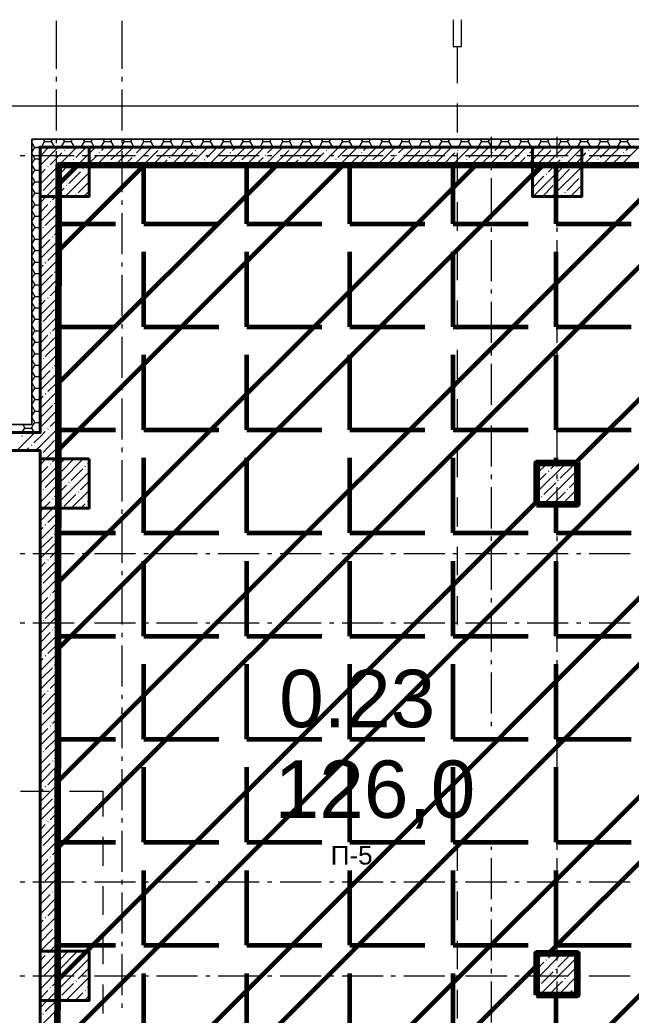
# Model space of a CAD drawing. Header units: millimetres. Extents: x -213911 to 415037, y -3642 to 107391.
# Drawn here: x -164958 to -157506, y 21781 to 33918 of the extents above; entities that cross this region are included whole.
import ezdxf

# ---------------------------------------------------------------- set-up
doc = ezdxf.new("R2010")
doc.units = ezdxf.units.MM
for name, color, linetype, lineweight in [('9.1 Стен подвал шпак', 160, 'Continuous', 90), ('9.2 Потолок подвал шпак', 90, 'Continuous', 60), ('9.3 клининг подвал', 190, 'Continuous', 60), ('Оси', 7, 'Continuous', 9)]:
    doc.layers.add(name, color=color, linetype=linetype, lineweight=lineweight)
doc.layers.add('PDF _Текст', color=7, linetype='Continuous')
doc.styles.get("Standard").update_dxf_attribs({"font": 'arial.ttf'})

msp = doc.modelspace()

# ---------------------------------------------------------------- linework, layer by layer
at = {"lineweight": 40}
for points in [[(-164114.5, 32367.9), (-164711.8, 32367.9), (-164711.8, 31766.3), (-164114.5, 31766.3)], [(-164114.5, 32147.6), (-158708.9, 32147.6), (-158708.9, 32367.9), (-164114.5, 32367.9)], [(-158107.4, 32367.9), (-158708.9, 32367.9), (-158708.9, 31766.3), (-158107.4, 31766.3)], [(-164491.5, 28563.6), (-164491.5, 31766.3), (-164711.8, 31766.3), (-164711.8, 28885.6), (-168333.9, 28885.6), (-168333.9, 28665.3), (-164711.8, 28665.3), (-164711.8, 28563.6)], [(-164114.5, 28563.6), (-164711.8, 28563.6), (-164711.8, 27962.1), (-164114.5, 27962.1)], [(-158158.2, 28512.8), (-158658.1, 28512.8), (-158658.1, 28012.9), (-158158.2, 28012.9)], [(-164491.5, 22560.7), (-164491.5, 27962.1), (-164711.8, 27962.1), (-164711.8, 22560.7)], [(-164114.5, 22560.7), (-164711.8, 22560.7), (-164711.8, 21959.2), (-164114.5, 21959.2)], [(-158158.2, 22531.1), (-158658.1, 22531.1), (-158658.1, 22026.9), (-158158.2, 22026.9)]]:
    msp.add_lwpolyline(points, close=True, dxfattribs=at)
for points in [[(-154455.6, 32147.6), (-152706, 32147.6), (-152706, 32367.9), (-158107.4, 32367.9), (-158107.4, 32147.6), (-154574.3, 32147.6)], [(-166414.8, 15685.1), (-166414.8, 15816.5), (-166414.8, 19315.7), (-164711.8, 19315.7), (-164491.5, 19315.7), (-164491.5, 20239.2), (-164491.5, 20459.5), (-164491.5, 21959.2), (-164711.8, 21959.2), (-164711.8, 20459.5), (-168113.6, 20459.5), (-168113.6, 26831), (-168333.9, 26831), (-168333.9, 20239.2), (-168333.9, 16456.2), (-168333.9, 15604.7)]]:
    msp.add_lwpolyline(points, dxfattribs=at)
at = {"layer": '9.1 Стен подвал шпак'}
for points in [[(-158658.1, 28012.9), (-158158.2, 28012.9), (-158158.2, 28512.8), (-158658.1, 28512.8)], [(-158658.1, 22026.9), (-158158.2, 22026.9), (-158158.2, 22531.1), (-158658.1, 22531.1)]]:
    msp.add_lwpolyline(points, close=True, dxfattribs=at)
at = {"layer": 'Оси', "lineweight": 9}
for points in [[(-164512.7, 33321), (-164512.7, 33905.7)], [(-163712.1, 33321), (-163712.1, 33905.7)], [(-159674.8, 33918.4), (-159674.8, 33592.2), (-159573.1, 33592.2), (-159573.1, 33918.4)], [(-159624, 33147.4), (-159624, 33592.2)], [(-164512.7, 33168.5), (-164512.7, 33223.6)], [(-163712.1, 33168.5), (-163712.1, 33223.6)], [(-164512.7, 32571.2), (-164512.7, 33071.1)], [(-163712.1, 32571.2), (-163712.1, 33071.1)], [(-159624, 32545.8), (-159624, 32897.4)], [(-122140.8, 32465.3), (-122140.8, 32867.8), (-165211.7, 32867.8), (-165211.7, 29385.5), (-168333.9, 29385.5), (-168333.9, 28983)], [(-207062.6, 32465.3), (-193129.2, 32465.3), (-207062.6, 32465.3), (-207062.6, 32367.9), (-193129.2, 32367.9), (-173269.2, 32367.9), (-173269.2, 28885.6), (-164711.8, 28885.6), (-164711.8, 28983), (-164711.8, 32367.9), (-121873.9, 32367.9), (-121873.9, 28944.9)], [(-164813.5, 32439.9), (-164796.6, 32465.3)], [(-164813.5, 32300.1), (-164775.4, 32363.6), (-164779.6, 32367.9), (-164813.5, 32427.2)], [(-164694.9, 32367.9), (-164656.8, 32435.6)], [(-164673.7, 32465.3), (-164656.8, 32435.6), (-164576.3, 32435.6), (-164533.9, 32367.9)], [(-164576.3, 32435.6), (-164555.1, 32465.3)], [(-164512.7, 32414.5), (-164512.7, 32469.5)], [(-164453.4, 32367.9), (-164415.3, 32435.6)], [(-164432.2, 32465.3), (-164415.3, 32435.6), (-164334.8, 32435.6), (-164292.4, 32367.9)], [(-164334.8, 32435.6), (-164313.6, 32465.3)], [(-164211.9, 32367.9), (-164169.6, 32435.6)], [(-164190.8, 32465.3), (-164169.6, 32435.6), (-164089.1, 32435.6), (-164051, 32367.9)], [(-164089.1, 32435.6), (-164072.1, 32465.3)], [(-163970.5, 32367.9), (-163928.1, 32435.6)], [(-163949.3, 32465.3), (-163928.1, 32435.6), (-163847.6, 32435.6), (-163809.5, 32367.9)], [(-163847.6, 32435.6), (-163830.7, 32465.3)], [(-163724.8, 32367.9), (-163686.6, 32435.6)], [(-163712.1, 32414.5), (-163712.1, 32469.5)], [(-163703.6, 32465.3), (-163686.6, 32435.6), (-163606.1, 32435.6), (-163568, 32367.9)], [(-163606.1, 32435.6), (-163589.2, 32465.3)], [(-163483.3, 32367.9), (-163445.2, 32435.6)], [(-163462.1, 32465.3), (-163445.2, 32435.6), (-163364.7, 32435.6), (-163326.5, 32367.9)], [(-163364.7, 32435.6), (-163347.7, 32465.3)], [(-163241.8, 32367.9), (-163203.7, 32435.6)], [(-163220.6, 32465.3), (-163203.7, 32435.6), (-163123.2, 32435.6), (-163085.1, 32367.9)], [(-163123.2, 32435.6), (-163102, 32465.3)], [(-163000.4, 32367.9), (-162962.2, 32435.6)], [(-162979.2, 32465.3), (-162962.2, 32435.6), (-162881.7, 32435.6), (-162839.4, 32367.9)], [(-162881.7, 32435.6), (-162860.6, 32465.3)], [(-162758.9, 32367.9), (-162720.8, 32435.6)], [(-162737.7, 32465.3), (-162720.8, 32435.6), (-162636, 32435.6), (-162597.9, 32367.9)], [(-162636, 32435.6), (-162619.1, 32465.3)], [(-162517.4, 32367.9), (-162475, 32435.6)], [(-162496.2, 32465.3), (-162475, 32435.6), (-162394.6, 32435.6), (-162356.4, 32367.9)], [(-162394.6, 32435.6), (-162377.6, 32465.3)], [(-162275.9, 32367.9), (-162233.6, 32435.6)], [(-162254.8, 32465.3), (-162233.6, 32435.6), (-162153.1, 32435.6), (-162115, 32367.9)], [(-162153.1, 32435.6), (-162136.1, 32465.3)], [(-162030.2, 32367.9), (-161992.1, 32435.6)], [(-162009, 32465.3), (-161992.1, 32435.6), (-161911.6, 32435.6), (-161873.5, 32367.9)], [(-161911.6, 32435.6), (-161894.7, 32465.3)], [(-161788.8, 32367.9), (-161750.6, 32435.6)], [(-161767.6, 32465.3), (-161750.6, 32435.6), (-161670.1, 32435.6), (-161632, 32367.9)], [(-161670.1, 32435.6), (-161653.2, 32465.3)], [(-161547.3, 32367.9), (-161509.2, 32435.6)], [(-161526.1, 32465.3), (-161509.2, 32435.6), (-161428.7, 32435.6), (-161386.3, 32367.9)], [(-161428.7, 32435.6), (-161407.5, 32465.3)], [(-161305.8, 32367.9), (-161267.7, 32435.6)], [(-161284.6, 32465.3), (-161267.7, 32435.6), (-161187.2, 32435.6), (-161144.8, 32367.9)], [(-161187.2, 32435.6), (-161166, 32465.3)], [(-161064.3, 32367.9), (-161022, 32435.6)], [(-161043.2, 32465.3), (-161022, 32435.6), (-160941.5, 32435.6), (-160903.4, 32367.9)], [(-160941.5, 32435.6), (-160924.5, 32465.3)], [(-160822.9, 32367.9), (-160780.5, 32435.6)], [(-160801.7, 32465.3), (-160780.5, 32435.6), (-160700, 32435.6), (-160661.9, 32367.9)], [(-160700, 32435.6), (-160683.1, 32465.3)], [(-160577.2, 32367.9), (-160539, 32435.6)], [(-160560.2, 32465.3), (-160539, 32435.6), (-160458.5, 32435.6), (-160420.4, 32367.9)], [(-160458.5, 32435.6), (-160441.6, 32465.3)], [(-160335.7, 32367.9), (-160297.6, 32435.6)], [(-160314.5, 32465.3), (-160297.6, 32435.6), (-160217.1, 32435.6), (-160178.9, 32367.9)], [(-160217.1, 32435.6), (-160200.1, 32465.3)], [(-160094.2, 32367.9), (-160056.1, 32435.6)], [(-160073, 32465.3), (-160056.1, 32435.6), (-159975.6, 32435.6), (-159937.5, 32367.9)], [(-159975.6, 32435.6), (-159954.4, 32465.3)], [(-159852.7, 32367.9), (-159814.6, 32435.6)], [(-159831.6, 32465.3), (-159814.6, 32435.6), (-159734.1, 32435.6), (-159691.8, 32367.9)], [(-159734.1, 32435.6), (-159712.9, 32465.3)], [(-159611.3, 32367.9), (-159573.1, 32435.6)], [(-159590.1, 32465.3), (-159573.1, 32435.6), (-159492.7, 32435.6), (-159450.3, 32367.9)], [(-159492.7, 32435.6), (-159471.5, 32465.3)], [(-159369.8, 32367.9), (-159327.4, 32435.6)], [(-159348.6, 32465.3), (-159327.4, 32435.6), (-159247, 32435.6), (-159208.8, 32367.9)], [(-159247, 32435.6), (-159230, 32465.3)], [(-159208.8, 32240.8), (-159208.8, 32490.7)], [(-159128.3, 32367.9), (-159086, 32435.6)], [(-159107.2, 32465.3), (-159086, 32435.6), (-159005.5, 32435.6), (-158967.4, 32367.9)], [(-159005.5, 32435.6), (-158988.5, 32465.3)], [(-158882.6, 32367.9), (-158844.5, 32435.6)], [(-158865.7, 32465.3), (-158844.5, 32435.6), (-158764, 32435.6), (-158725.9, 32367.9)], [(-158764, 32435.6), (-158747.1, 32465.3)], [(-158641.2, 32367.9), (-158603, 32435.6)], [(-158620, 32465.3), (-158603, 32435.6), (-158522.5, 32435.6), (-158484.4, 32367.9)], [(-158522.5, 32435.6), (-158505.6, 32465.3)], [(-158408.2, 32240.8), (-158408.2, 32490.7)], [(-158399.7, 32367.9), (-158361.6, 32435.6)], [(-158378.5, 32465.3), (-158361.6, 32435.6), (-158281.1, 32435.6), (-158242.9, 32367.9)], [(-158281.1, 32435.6), (-158259.9, 32465.3)], [(-158158.2, 32367.9), (-158120.1, 32435.6)], [(-158137, 32465.3), (-158120.1, 32435.6), (-158039.6, 32435.6), (-157997.2, 32367.9)], [(-158039.6, 32435.6), (-158018.4, 32465.3)], [(-157916.7, 32367.9), (-157878.6, 32435.6)], [(-157895.6, 32465.3), (-157878.6, 32435.6), (-157793.9, 32435.6), (-157755.8, 32367.9)], [(-157793.9, 32435.6), (-157776.9, 32465.3)], [(-157675.3, 32367.9), (-157632.9, 32435.6)], [(-157654.1, 32465.3), (-157632.9, 32435.6), (-157552.4, 32435.6), (-157514.3, 32367.9)], [(-157552.4, 32435.6), (-157535.5, 32465.3)], [(-164813.5, 32287.4), (-164775.4, 32223.8), (-164711.8, 32223.8)], [(-164711.8, 31685.8), (-164635.6, 31766.3), (-164114.5, 32287.4), (-164034, 32367.9)], [(-164711.8, 32143.3), (-164491.5, 32367.9)], [(-164711.8, 31914.6), (-164262.8, 32367.9)], [(-164703.4, 32266.2), (-164605.9, 32367.9)], [(-164589, 32151.8), (-164444.9, 32295.8)], [(-164512.7, 31817.1), (-164512.7, 32317)], [(-164419.5, 32325.5), (-164415.3, 32329.7)], [(-164389.9, 32350.9), (-164377.2, 32367.9)], [(-164275.5, 32240.8), (-164148.4, 32367.9)], [(-164051, 32363.6), (-163970.5, 32363.6)], [(-164025.5, 32147.6), (-163805.3, 32367.9)], [(-163991.7, 32295.8), (-163987.4, 32300.1)], [(-163962, 32325.5), (-163919.6, 32367.9)], [(-163847.6, 32211.1), (-163703.6, 32350.9)], [(-163809.5, 32363.6), (-163729, 32363.6)], [(-163796.8, 32147.6), (-163576.5, 32367.9)], [(-163712.1, 31817.1), (-163712.1, 32317)], [(-163568, 32147.6), (-163347.7, 32367.9)], [(-163568, 32363.6), (-163487.5, 32363.6)], [(-163534.1, 32295.8), (-163462.1, 32367.9)], [(-163419.7, 32181.5), (-163275.7, 32325.5)], [(-163339.3, 32147.6), (-163119, 32367.9)], [(-163322.3, 32363.6), (-163241.8, 32363.6)], [(-163250.3, 32350.9), (-163241.8, 32359.4)], [(-163114.7, 32147.6), (-162894.4, 32367.9)], [(-163106.3, 32266.2), (-163008.8, 32367.9)], [(-163080.8, 32363.6), (-163000.4, 32363.6)], [(-162991.9, 32151.8), (-162847.8, 32295.8)], [(-162886, 32147.6), (-162665.7, 32367.9)], [(-162839.4, 32363.6), (-162758.9, 32363.6)], [(-162822.4, 32325.5), (-162814, 32329.7)], [(-162792.8, 32350.9), (-162780.1, 32367.9)], [(-162678.4, 32240.8), (-162551.3, 32367.9)], [(-162657.2, 32147.6), (-162436.9, 32367.9)], [(-162597.9, 32363.6), (-162517.4, 32363.6)], [(-162428.4, 32147.6), (-162208.2, 32367.9)], [(-162394.6, 32295.8), (-162386.1, 32300.1)], [(-162364.9, 32325.5), (-162322.5, 32367.9)], [(-162356.4, 32363.6), (-162275.9, 32363.6)], [(-162250.5, 32211.1), (-162106.5, 32350.9)], [(-162199.7, 32147.6), (-161979.4, 32367.9)], [(-162115, 32363.6), (-162034.5, 32363.6)], [(-161970.9, 32147.6), (-161750.6, 32367.9)], [(-161937, 32295.8), (-161865, 32367.9)], [(-161873.5, 32363.6), (-161788.8, 32363.6)], [(-161822.6, 32181.5), (-161678.6, 32325.5)], [(-161742.2, 32147.6), (-161521.9, 32367.9)], [(-161649, 32350.9), (-161644.7, 32359.4)], [(-161627.8, 32363.6), (-161547.3, 32363.6)], [(-161513.4, 32147.6), (-161293.1, 32367.9)], [(-161509.2, 32266.2), (-161407.5, 32367.9)], [(-161394.8, 32151.8), (-161250.7, 32295.8)], [(-161386.3, 32363.6), (-161305.8, 32363.6)], [(-161288.9, 32147.6), (-161068.6, 32367.9)], [(-161221.1, 32325.5), (-161216.9, 32329.7)], [(-161195.7, 32350.9), (-161178.7, 32367.9)], [(-161144.8, 32363.6), (-161064.3, 32363.6)], [(-161081.3, 32240.8), (-160954.2, 32367.9)], [(-161060.1, 32147.6), (-160839.8, 32367.9)], [(-160903.4, 32363.6), (-160822.9, 32363.6)], [(-160831.3, 32147.6), (-160611.1, 32367.9)], [(-160793.2, 32295.8), (-160789, 32300.1)], [(-160767.8, 32325.5), (-160725.4, 32367.9)], [(-160661.9, 32363.6), (-160581.4, 32363.6)], [(-160653.4, 32211.1), (-160509.4, 32350.9)], [(-160602.6, 32147.6), (-160382.3, 32367.9)], [(-160420.4, 32363.6), (-160339.9, 32363.6)], [(-160373.8, 32147.6), (-160153.5, 32367.9)], [(-160339.9, 32295.8), (-160267.9, 32367.9)], [(-160225.5, 32181.5), (-160081.5, 32325.5)], [(-160174.7, 32363.6), (-160094.2, 32363.6)], [(-160145.1, 32147.6), (-159924.8, 32367.9)], [(-160051.9, 32350.9), (-160047.6, 32359.4)], [(-159933.2, 32363.6), (-159852.7, 32363.6)], [(-159916.3, 32147.6), (-159696, 32367.9)], [(-159912.1, 32266.2), (-159810.4, 32367.9)], [(-159797.7, 32151.8), (-159653.6, 32295.8)], [(-159691.8, 32363.6), (-159611.3, 32363.6)], [(-159687.5, 32147.6), (-159467.2, 32367.9)], [(-159624, 32325.5), (-159619.7, 32329.7)], [(-159624, 31944.2), (-159624, 32295.8)], [(-159594.3, 32350.9), (-159581.6, 32367.9)], [(-159484.2, 32240.8), (-159352.9, 32367.9)], [(-159458.8, 32147.6), (-159238.5, 32367.9)], [(-159450.3, 32363.6), (-159369.8, 32363.6)], [(-159234.2, 32147.6), (-159014, 32367.9)], [(-159208.8, 32363.6), (-159128.3, 32363.6)], [(-159196.1, 32295.8), (-159191.9, 32300.1)], [(-159166.5, 32325.5), (-159128.3, 32367.9)], [(-159052.1, 32211.1), (-158912.3, 32350.9)], [(-159005.5, 32147.6), (-158785.2, 32367.9)], [(-158967.4, 32363.6), (-158886.9, 32363.6)], [(-158776.7, 32147.6), (-158708.9, 32211.1), (-158556.4, 32367.9)], [(-158738.6, 32295.8), (-158708.9, 32325.5), (-158670.8, 32367.9)], [(-158725.9, 32363.6), (-158708.9, 32363.6)], [(-158708.9, 31986.6), (-158327.7, 32367.9)], [(-158700.5, 31766.3), (-158107.4, 32355.2), (-158098.9, 32367.9)], [(-158624.2, 32181.5), (-158484.4, 32325.5)], [(-158454.8, 32350.9), (-158450.5, 32359.4)], [(-158310.7, 32266.2), (-158213.3, 32367.9)], [(-158196.3, 32151.8), (-158107.4, 32240.8), (-158056.5, 32295.8)], [(-158090.4, 32147.6), (-157870.1, 32367.9)], [(-158026.9, 32325.5), (-158022.6, 32329.7)], [(-157997.2, 32350.9), (-157984.5, 32367.9)], [(-157997.2, 32363.6), (-157916.7, 32363.6)], [(-157882.8, 32240.8), (-157755.8, 32367.9)], [(-157861.7, 32147.6), (-157641.4, 32367.9)], [(-157755.8, 32363.6), (-157675.3, 32363.6)], [(-157632.9, 32147.6), (-157412.6, 32367.9)], [(-157599, 32295.8), (-157594.8, 32300.1)], [(-157569.4, 32325.5), (-157527, 32367.9)], [(-157514.3, 32363.6), (-157433.8, 32363.6)], [(-164953.3, 32266.2), (-164898.2, 32266.2)], [(-164813.5, 32160.3), (-164775.4, 32223.8)], [(-164800.8, 32266.2), (-164296.7, 32266.2)], [(-164474.6, 32037.4), (-164330.6, 32181.5)], [(-164305.1, 32211.1), (-164300.9, 32215.4)], [(-164199.2, 32266.2), (-164144.2, 32266.2)], [(-164161.1, 32126.4), (-164114.5, 32173), (-164017.1, 32266.2)], [(-164046.7, 32266.2), (-163546.8, 32266.2)], [(-163877.3, 32181.5), (-163873, 32185.7)], [(-163682.4, 32147.6), (-163589.2, 32240.8)], [(-163563.8, 32266.2), (-163559.5, 32270.4)], [(-163445.2, 32266.2), (-163390.1, 32266.2)], [(-163292.7, 32266.2), (-162792.8, 32266.2)], [(-163229.1, 32147.6), (-163161.3, 32211.1)], [(-163135.9, 32240.8), (-163127.4, 32245)], [(-162771.6, 32147.6), (-162733.5, 32181.5)], [(-162708, 32211.1), (-162699.6, 32215.4)], [(-162691.1, 32266.2), (-162640.3, 32266.2)], [(-162542.8, 32147.6), (-162420, 32266.2)], [(-162538.6, 32266.2), (-162038.7, 32266.2)], [(-162280.2, 32181.5), (-162271.7, 32185.7)], [(-162085.3, 32147.6), (-161992.1, 32240.8)], [(-161962.4, 32266.2), (-161958.2, 32270.4)], [(-161937, 32266.2), (-161886.2, 32266.2)], [(-161784.5, 32266.2), (-161284.6, 32266.2)], [(-161627.8, 32147.6), (-161564.2, 32211.1)], [(-161534.6, 32240.8), (-161530.3, 32245)], [(-161183, 32266.2), (-161132.1, 32266.2)], [(-161174.5, 32147.6), (-161136.4, 32181.5)], [(-161106.7, 32211.1), (-161102.5, 32215.4)], [(-161030.5, 32266.2), (-160530.6, 32266.2)], [(-160945.7, 32147.6), (-160822.9, 32266.2)], [(-160678.8, 32181.5), (-160674.6, 32185.7)], [(-160488.2, 32147.6), (-160395, 32240.8)], [(-160433.1, 32266.2), (-160378.1, 32266.2)], [(-160365.3, 32266.2), (-160361.1, 32270.4)], [(-160276.4, 32266.2), (-159776.5, 32266.2)], [(-160030.7, 32147.6), (-159967.1, 32211.1)], [(-159937.5, 32240.8), (-159933.2, 32245)], [(-159679.1, 32266.2), (-159624, 32266.2)], [(-159573.1, 32147.6), (-159539.3, 32181.5)], [(-159526.5, 32266.2), (-159022.4, 32266.2)], [(-159509.6, 32211.1), (-159505.4, 32215.4)], [(-159348.6, 32147.6), (-159225.8, 32266.2)], [(-159081.7, 32181.5), (-159077.5, 32185.7)], [(-158925, 32266.2), (-158869.9, 32266.2)], [(-158891.1, 32147.6), (-158797.9, 32240.8)], [(-158772.5, 32266.2), (-158272.6, 32266.2)], [(-158768.2, 32266.2), (-158764, 32270.4)], [(-158514.1, 32067.1), (-158370, 32211.1)], [(-158340.4, 32240.8), (-158336.1, 32245)], [(-158170.9, 32266.2), (-158120.1, 32266.2)], [(-158018.4, 32266.2), (-157518.5, 32266.2)], [(-157976, 32147.6), (-157942.2, 32181.5)], [(-157912.5, 32211.1), (-157908.3, 32215.4)], [(-157747.3, 32147.6), (-157628.7, 32266.2)], [(-164813.5, 32147.6), (-164775.4, 32084), (-164711.8, 32084)], [(-164813.5, 32020.5), (-164775.4, 32084)], [(-164711.8, 32029), (-164648.3, 32096.7)], [(-164618.6, 32126.4), (-164614.4, 32130.6)], [(-164406.8, 31766.3), (-164114.5, 32058.6)], [(-164360.2, 31923), (-164220.4, 32067.1)], [(-164190.8, 32096.7), (-164186.5, 32101)], [(-163911.2, 32147.6), (-163902.7, 32151.8)], [(-163449.4, 32151.8), (-163445.2, 32156)], [(-162314.1, 32147.6), (-162305.6, 32151.8)], [(-161852.3, 32151.8), (-161843.8, 32156)], [(-160717, 32147.6), (-160708.5, 32151.8)], [(-160251, 32151.8), (-160246.7, 32156)], [(-159208.8, 32084), (-159208.8, 32139.1)], [(-159119.9, 32147.6), (-159111.4, 32151.8)], [(-158708.9, 32096.7), (-158683.5, 32126.4)], [(-158653.9, 32151.8), (-158649.6, 32156)], [(-158471.7, 31766.3), (-158107.4, 32126.4)], [(-158408.2, 32084), (-158408.2, 32139.1)], [(-158399.7, 31952.7), (-158255.6, 32096.7)], [(-158226, 32126.4), (-158221.8, 32130.6)], [(-157518.5, 32147.6), (-157514.3, 32151.8)], [(-164813.5, 32007.8), (-164775.4, 31944.2), (-164711.8, 31944.2)], [(-164813.5, 31880.7), (-164775.4, 31944.2)], [(-164673.7, 31838.3), (-164533.9, 31982.4)], [(-164504.3, 32012), (-164500, 32016.2)], [(-164245.8, 31808.7), (-164114.5, 31944.2)], [(-159208.8, 31486.7), (-159208.8, 31986.6)], [(-158708.9, 31872.2), (-158569.1, 32012)], [(-158539.5, 32037.4), (-158535.2, 32041.7)], [(-158425.1, 31923), (-158420.9, 31931.5)], [(-158408.2, 31486.7), (-158408.2, 31986.6)], [(-158285.3, 31838.3), (-158141.3, 31982.4)], [(-158111.6, 32012), (-158107.4, 32016.2)], [(-164813.5, 31868), (-164775.4, 31804.4), (-164711.8, 31804.4)], [(-164813.5, 31740.9), (-164775.4, 31804.4)], [(-164703.4, 31808.7), (-164699.1, 31817.1)], [(-164559.3, 31723.9), (-164521.2, 31766.3), (-164419.5, 31868)], [(-164389.9, 31897.6), (-164385.6, 31901.9)], [(-164178.1, 31766.3), (-164114.5, 31829.8)], [(-158586.1, 31766.3), (-158454.8, 31897.6)], [(-158310.7, 31808.7), (-158306.5, 31817.1)], [(-158242.9, 31766.3), (-158107.4, 31901.9)], [(-164813.5, 31728.2), (-164775.4, 31664.6), (-164711.8, 31664.6)], [(-164589, 31698.5), (-164584.7, 31702.8)], [(-164512.7, 31664.6), (-164512.7, 31715.5)], [(-164275.5, 31783.2), (-164271.3, 31787.5)], [(-163712.1, 31664.6), (-163712.1, 31715.5)], [(-159624, 31346.9), (-159624, 31694.3)], [(-158357.3, 31766.3), (-158340.4, 31783.2)], [(-158128.6, 31766.3), (-158107.4, 31787.5)], [(-164813.5, 31601.1), (-164775.4, 31664.6)], [(-164813.5, 31588.4), (-164775.4, 31524.8), (-164711.8, 31524.8)], [(-164711.8, 31457), (-164491.5, 31677.3)], [(-164711.8, 31571.4), (-164618.6, 31668.9)], [(-164512.7, 31063.1), (-164512.7, 31563)], [(-163712.1, 31063.1), (-163712.1, 31563)], [(-164813.5, 31461.3), (-164775.4, 31524.8)], [(-164813.5, 31448.6), (-164775.4, 31385), (-164711.8, 31385)], [(-164711.8, 31228.3), (-164491.5, 31448.6)], [(-164648.3, 31410.4), (-164504.3, 31554.5)], [(-164813.5, 31321.5), (-164775.4, 31385)], [(-164711.8, 31342.7), (-164703.4, 31355.4)], [(-164673.7, 31380.8), (-164669.5, 31389.3)], [(-164533.9, 31296.1), (-164491.5, 31338.4)], [(-159208.8, 31334.2), (-159208.8, 31385)], [(-158408.2, 31334.2), (-158408.2, 31385)], [(-164813.5, 31308.8), (-164775.4, 31245.2), (-164711.8, 31245.2)], [(-164813.5, 31181.7), (-164775.4, 31245.2)], [(-164711.8, 31118.1), (-164589, 31241)], [(-164711.8, 31003.8), (-164491.5, 31224.1)], [(-164559.3, 31270.7), (-164555.1, 31274.9)], [(-159208.8, 30732.6), (-159208.8, 31232.5)], [(-158408.2, 30732.6), (-158408.2, 31232.5)], [(-164813.5, 31169), (-164775.4, 31105.4), (-164711.8, 31105.4)], [(-164813.5, 31041.9), (-164775.4, 31105.4)], [(-164618.6, 30982.6), (-164491.5, 31109.7)], [(-159624, 30745.3), (-159624, 31097)], [(-164813.5, 31029.2), (-164775.4, 30965.6), (-164711.8, 30965.6)], [(-164813.5, 30902.1), (-164775.4, 30965.6)], [(-164711.8, 30775), (-164491.5, 30995.3)], [(-164648.3, 30952.9), (-164639.8, 30961.4)], [(-164512.7, 30910.6), (-164512.7, 30961.4)], [(-163712.1, 30910.6), (-163712.1, 30961.4)], [(-164813.5, 30889.4), (-164775.4, 30825.8), (-164711.8, 30825.8)], [(-164711.8, 30889.4), (-164673.7, 30927.5)], [(-164533.9, 30838.5), (-164529.7, 30847)], [(-164504.3, 30868.2), (-164491.5, 30880.9)], [(-164813.5, 30762.3), (-164775.4, 30825.8)], [(-164813.5, 30749.6), (-164775.4, 30686), (-164711.8, 30686)], [(-164711.8, 30546.2), (-164491.5, 30766.5)], [(-164703.4, 30669.1), (-164559.3, 30813.1)], [(-164512.7, 30309), (-164512.7, 30808.9)], [(-163712.1, 30309), (-163712.1, 30808.9)], [(-164813.5, 30622.5), (-164775.4, 30686)], [(-164813.5, 30609.8), (-164775.4, 30546.2), (-164711.8, 30546.2)], [(-164589, 30554.7), (-164491.5, 30652.1)], [(-159208.8, 30580.1), (-159208.8, 30631)], [(-158408.2, 30580.1), (-158408.2, 30631)], [(-164813.5, 30482.7), (-164775.4, 30546.2)], [(-164813.5, 30470), (-164775.4, 30406.4), (-164711.8, 30406.4)], [(-164711.8, 30317.5), (-164491.5, 30537.8)], [(-164711.8, 30431.9), (-164648.3, 30499.6)], [(-164618.6, 30525.1), (-164614.4, 30533.5)], [(-159624, 30143.8), (-159624, 30495.4)], [(-159208.8, 29978.6), (-159208.8, 30478.5)], [(-158408.2, 29978.6), (-158408.2, 30478.5)], [(-164813.5, 30342.9), (-164775.4, 30406.4)], [(-164673.7, 30241.2), (-164533.9, 30385.3)], [(-164504.3, 30410.7), (-164500, 30419.1)], [(-164813.5, 30330.2), (-164775.4, 30266.6), (-164711.8, 30266.6)], [(-164813.5, 30203.1), (-164775.4, 30266.6)], [(-164711.8, 30088.7), (-164491.5, 30309)], [(-164813.5, 30190.4), (-164775.4, 30126.8), (-164711.8, 30126.8)], [(-164813.5, 30063.3), (-164775.4, 30126.8)], [(-164703.4, 30211.6), (-164699.1, 30215.8)], [(-164589, 30097.2), (-164584.7, 30101.4)], [(-164559.3, 30126.8), (-164491.5, 30194.6)], [(-164512.7, 30156.5), (-164512.7, 30207.3)], [(-163712.1, 30156.5), (-163712.1, 30207.3)], [(-164813.5, 30050.6), (-164775.4, 29987), (-164711.8, 29987)], [(-164813.5, 29923.5), (-164775.4, 29987)], [(-164711.8, 29859.9), (-164491.5, 30080.2)], [(-164711.8, 29974.3), (-164618.6, 30071.8)], [(-164512.7, 29554.9), (-164512.7, 30054.8)], [(-163712.1, 29554.9), (-163712.1, 30054.8)], [(-164813.5, 29910.8), (-164775.4, 29847.2), (-164711.8, 29847.2)], [(-164648.3, 29813.3), (-164504.3, 29957.4)], [(-159624, 29542.2), (-159624, 29893.8)], [(-159208.8, 29826.1), (-159208.8, 29876.9)], [(-158408.2, 29826.1), (-158408.2, 29876.9)], [(-164813.5, 29783.7), (-164775.4, 29847.2)], [(-164813.5, 29771), (-164775.4, 29707.4), (-164711.8, 29707.4)], [(-164711.8, 29631.2), (-164491.5, 29851.5)], [(-164711.8, 29745.6), (-164703.4, 29758.3)], [(-164673.7, 29783.7), (-164669.5, 29787.9)], [(-164533.9, 29699), (-164491.5, 29737.1)], [(-164813.5, 29643.9), (-164775.4, 29707.4)], [(-164813.5, 29631.2), (-164775.4, 29567.6), (-164711.8, 29567.6)], [(-164711.8, 29516.8), (-164589, 29643.9)], [(-164711.8, 29402.4), (-164491.5, 29622.7)], [(-164559.3, 29669.3), (-164555.1, 29673.5)], [(-159208.8, 29224.5), (-159208.8, 29724.4)], [(-158408.2, 29224.5), (-158408.2, 29724.4)], [(-164813.5, 29504.1), (-164775.4, 29567.6)], [(-164618.6, 29385.5), (-164491.5, 29508.3)], [(-164813.5, 29491.4), (-164775.4, 29427.8), (-164711.8, 29427.8)], [(-164813.5, 29364.3), (-164775.4, 29427.8)], [(-164711.8, 29177.9), (-164491.5, 29398.2)], [(-164512.7, 29402.4), (-164512.7, 29457.5)], [(-163712.1, 29402.4), (-163712.1, 29457.5)], [(-164813.5, 29351.6), (-164775.4, 29288), (-164711.8, 29288)], [(-164813.5, 29224.5), (-164775.4, 29288)], [(-164711.8, 29288), (-164673.7, 29330.4)], [(-164648.3, 29355.8), (-164639.8, 29360.1)], [(-164512.7, 28800.9), (-164512.7, 29300.8)], [(-164504.3, 29271.1), (-164491.5, 29283.8)], [(-163712.1, 28800.9), (-163712.1, 29300.8)], [(-159624, 28944.9), (-159624, 29292.3)], [(-164813.5, 29211.8), (-164775.4, 29148.2), (-164711.8, 29148.2)], [(-164813.5, 29084.7), (-164775.4, 29148.2)], [(-164711.8, 28949.1), (-164491.5, 29169.4)], [(-164703.4, 29072), (-164559.3, 29216)], [(-164533.9, 29241.4), (-164529.7, 29245.7)], [(-164817.7, 28940.7), (-164792.3, 28983), (-164775.4, 29008.4), (-164711.8, 29008.4)], [(-164775.4, 29008.4), (-164813.5, 29072)], [(-164589, 28957.6), (-164491.5, 29055)], [(-159208.8, 29072), (-159208.8, 29127.1)], [(-158408.2, 29072), (-158408.2, 29127.1)], [(-164932.1, 28885.6), (-164898.2, 28940.7)], [(-164923.7, 28983), (-164898.2, 28940.7), (-164817.7, 28940.7), (-164783.9, 28885.6)], [(-164788.1, 28758.5), (-164711.8, 28834.8), (-164648.3, 28898.3)], [(-164771.1, 28665.3), (-164711.8, 28720.4), (-164491.5, 28940.7)], [(-164618.6, 28928), (-164614.4, 28932.2)], [(-159208.8, 28470.4), (-159208.8, 28970.3)], [(-158408.2, 28470.4), (-158408.2, 28970.3)], [(-164995.7, 28665.3), (-164775.4, 28885.6)], [(-164932.1, 28843.2), (-164927.9, 28847.5)], [(-164902.5, 28872.9), (-164889.8, 28885.6)], [(-164673.7, 28644.1), (-164533.9, 28788.2)], [(-164504.3, 28813.6), (-164500, 28817.8)], [(-164881.3, 28665.3), (-164847.4, 28699.2)], [(-164817.7, 28728.8), (-164813.5, 28733.1)], [(-164711.8, 28491.6), (-164639.8, 28563.6), (-164491.5, 28711.9)], [(-164512.7, 28648.4), (-164512.7, 28703.4)], [(-163712.1, 28648.4), (-163712.1, 28703.4)], [(-159624, 28343.3), (-159624, 28695)], [(-164711.8, 28262.8), (-164411.1, 28563.6)], [(-164711.8, 28034.1), (-164186.5, 28563.6)], [(-164703.4, 28614.5), (-164699.1, 28618.7)], [(-164559.3, 28529.7), (-164525.4, 28563.6), (-164491.5, 28597.5)], [(-164512.7, 28046.8), (-164512.7, 28550.9)], [(-164444.9, 28415.4), (-164305.1, 28559.4)], [(-163712.1, 28046.8), (-163712.1, 28550.9)], [(-164711.8, 28377.2), (-164618.6, 28470.4)], [(-164711.8, 27805.3), (-164555.1, 27962.1), (-164114.5, 28406.9)], [(-164589, 28500.1), (-164584.7, 28504.3)], [(-164330.6, 28301), (-164190.8, 28445)], [(-164161.1, 28470.4), (-164156.9, 28478.9)], [(-164131.5, 28500.1), (-164114.5, 28521.3)], [(-158658.1, 28381.5), (-158526.8, 28512.8)], [(-158658.1, 28152.7), (-158298, 28512.8)], [(-158658.1, 28495.8), (-158653.9, 28500.1)], [(-158573.4, 28012.9), (-158158.2, 28428.1)], [(-158514.1, 28415.4), (-158505.6, 28419.6)], [(-158484.4, 28445), (-158412.4, 28512.8)], [(-158370, 28330.6), (-158226, 28470.4)], [(-158196.3, 28500.1), (-158192.1, 28504.3)], [(-164648.3, 28216.2), (-164504.3, 28360.3)], [(-164474.6, 28385.7), (-164470.4, 28389.9)], [(-164220.4, 28186.6), (-164114.5, 28292.5)], [(-159208.8, 28317.9), (-159208.8, 28373)], [(-158658.1, 28267.1), (-158539.5, 28385.7)], [(-158408.2, 28317.9), (-158408.2, 28373)], [(-158399.7, 28301), (-158391.2, 28305.2)], [(-158255.6, 28216.2), (-158158.2, 28313.7)], [(-164673.7, 28186.6), (-164669.5, 28190.8)], [(-164533.9, 28101.9), (-164389.9, 28245.9)], [(-164360.2, 28271.3), (-164356, 28275.6)], [(-164330.6, 27962.1), (-164114.5, 28178.1)], [(-164245.8, 28156.9), (-164241.6, 28161.2)], [(-159208.8, 27716.4), (-159208.8, 28220.5)], [(-158569.1, 28131.5), (-158425.1, 28271.3)], [(-158408.2, 27716.4), (-158408.2, 28220.5)], [(-158344.6, 28012.9), (-158158.2, 28199.3)], [(-158285.3, 28186.6), (-158281.1, 28190.8)], [(-164711.8, 28148.5), (-164703.4, 28156.9)], [(-164711.8, 27919.7), (-164669.5, 27962.1), (-164589, 28042.6)], [(-164559.3, 28072.2), (-164555.1, 28076.4)], [(-164419.5, 27987.5), (-164275.5, 28131.5)], [(-164131.5, 28042.6), (-164127.2, 28051)], [(-159624, 27741.8), (-159624, 28093.4)], [(-158658.1, 28038.3), (-158624.2, 28072.2)], [(-158598.8, 28101.9), (-158594.6, 28106.1)], [(-158454.8, 28017.1), (-158310.7, 28156.9)], [(-158230.2, 28012.9), (-158196.3, 28042.6)], [(-158170.9, 28072.2), (-158166.7, 28076.4)], [(-164512.7, 27894.3), (-164512.7, 27949.4)], [(-164440.7, 27962.1), (-164440.7, 27962.1)], [(-164216.2, 27962.1), (-164161.1, 28017.1)], [(-163712.1, 27894.3), (-163712.1, 27949.4)], [(-164711.8, 27576.6), (-164491.5, 27796.8)], [(-164618.6, 27788.4), (-164491.5, 27911.2)], [(-164512.7, 27297), (-164512.7, 27796.8)], [(-163712.1, 27297), (-163712.1, 27796.8)], [(-164711.8, 27690.9), (-164673.7, 27729.1)], [(-164648.3, 27758.7), (-164639.8, 27763)], [(-164504.3, 27674), (-164491.5, 27682.5)], [(-164711.8, 27347.8), (-164491.5, 27568.1)], [(-164703.4, 27474.9), (-164559.3, 27614.7)], [(-164533.9, 27644.3), (-164529.7, 27648.6)], [(-159208.8, 27563.8), (-159208.8, 27618.9)], [(-158408.2, 27563.8), (-158408.2, 27618.9)], [(-164589, 27360.5), (-164491.5, 27457.9)], [(-159624, 27144.5), (-159624, 27491.8)], [(-159208.8, 26966.5), (-159208.8, 27466.4)], [(-158408.2, 26966.5), (-158408.2, 27466.4)], [(-164953.3, 27411.3), (-164898.2, 27411.3)], [(-164800.8, 27411.3), (-164296.7, 27411.3)], [(-164711.8, 27123.3), (-164491.5, 27343.6)], [(-164618.6, 27330.9), (-164614.4, 27335.1)], [(-164199.2, 27411.3), (-164144.2, 27411.3)], [(-164046.7, 27411.3), (-163546.8, 27411.3)], [(-163445.2, 27411.3), (-163390.1, 27411.3)], [(-163292.7, 27411.3), (-162792.8, 27411.3)], [(-162691.1, 27411.3), (-162640.3, 27411.3)], [(-162538.6, 27411.3), (-162038.7, 27411.3)], [(-161937, 27411.3), (-161886.2, 27411.3)], [(-161784.5, 27411.3), (-161284.6, 27411.3)], [(-161183, 27411.3), (-161132.1, 27411.3)], [(-161030.5, 27411.3), (-160530.6, 27411.3)], [(-160433.1, 27411.3), (-160378.1, 27411.3)], [(-160276.4, 27411.3), (-159776.5, 27411.3)], [(-159679.1, 27411.3), (-159624, 27411.3)], [(-159526.5, 27411.3), (-159022.4, 27411.3)], [(-158925, 27411.3), (-158869.9, 27411.3)], [(-158772.5, 27411.3), (-158272.6, 27411.3)], [(-158170.9, 27411.3), (-158120.1, 27411.3)], [(-158018.4, 27411.3), (-157518.5, 27411.3)], [(-164711.8, 27237.7), (-164648.3, 27301.2)], [(-164512.7, 27144.5), (-164512.7, 27195.3)], [(-164504.3, 27216.5), (-164500, 27220.7)], [(-163712.1, 27144.5), (-163712.1, 27195.3)], [(-164711.8, 26894.5), (-164491.5, 27114.8)], [(-164673.7, 27047), (-164533.9, 27186.8)], [(-164703.4, 27017.4), (-164699.1, 27021.6)], [(-164559.3, 26932.6), (-164491.5, 27000.4)], [(-164512.7, 26542.9), (-164512.7, 27042.8)], [(-163712.1, 26542.9), (-163712.1, 27042.8)], [(-164711.8, 26665.7), (-164491.5, 26886)], [(-164711.8, 26780.1), (-164618.6, 26873.3)], [(-164589, 26903), (-164584.7, 26907.2)], [(-159624, 26542.9), (-159624, 26890.3)], [(-159208.8, 26814), (-159208.8, 26864.9)], [(-158408.2, 26814), (-158408.2, 26864.9)], [(-164648.3, 26619.1), (-164504.3, 26758.9)], [(-159208.8, 26212.5), (-159208.8, 26712.3)], [(-158408.2, 26212.5), (-158408.2, 26712.3)], [(-164711.8, 26437), (-164491.5, 26657.3)], [(-164673.7, 26589.5), (-164669.5, 26593.7)], [(-164953.3, 26564.1), (-164898.2, 26564.1)], [(-164800.8, 26564.1), (-164296.7, 26564.1)], [(-164711.8, 26551.4), (-164703.4, 26559.8)], [(-164559.3, 26475.1), (-164555.1, 26479.3)], [(-164533.9, 26504.8), (-164491.5, 26542.9)], [(-164199.2, 26564.1), (-164144.2, 26564.1)], [(-164046.7, 26564.1), (-163546.8, 26564.1)], [(-163445.2, 26564.1), (-163390.1, 26564.1)], [(-163292.7, 26564.1), (-162792.8, 26564.1)], [(-162691.1, 26564.1), (-162640.3, 26564.1)], [(-162538.6, 26564.1), (-162038.7, 26564.1)], [(-161937, 26564.1), (-161886.2, 26564.1)], [(-161784.5, 26564.1), (-161284.6, 26564.1)], [(-161183, 26564.1), (-161132.1, 26564.1)], [(-161030.5, 26564.1), (-160530.6, 26564.1)], [(-160433.1, 26564.1), (-160378.1, 26564.1)], [(-160276.4, 26564.1), (-159776.5, 26564.1)], [(-159679.1, 26564.1), (-159624, 26564.1)], [(-159526.5, 26564.1), (-159022.4, 26564.1)], [(-158925, 26564.1), (-158869.9, 26564.1)], [(-158772.5, 26564.1), (-158272.6, 26564.1)], [(-158170.9, 26564.1), (-158120.1, 26564.1)], [(-158018.4, 26564.1), (-157518.5, 26564.1)], [(-164711.8, 26322.6), (-164589, 26445.5)], [(-164711.8, 26208.2), (-164491.5, 26428.5)], [(-164512.7, 26390.4), (-164512.7, 26441.2)], [(-163712.1, 26390.4), (-163712.1, 26441.2)], [(-164618.6, 26191.3), (-164491.5, 26314.1)], [(-164512.7, 25788.8), (-164512.7, 26288.7)], [(-163712.1, 25788.8), (-163712.1, 26288.7)], [(-159624, 25941.3), (-159624, 26292.9)], [(-164711.8, 25979.5), (-164491.5, 26199.7)], [(-164711.8, 26093.8), (-164673.7, 26132)], [(-164648.3, 26161.6), (-164639.8, 26165.9)], [(-159208.8, 26059.9), (-159208.8, 26110.8)], [(-158408.2, 26059.9), (-158408.2, 26110.8)], [(-164703.4, 25877.8), (-164559.3, 26017.6)], [(-164533.9, 26047.2), (-164529.7, 26051.5)], [(-164504.3, 26076.9), (-164491.5, 26085.4)], [(-164711.8, 25750.7), (-164491.5, 25971)], [(-164589, 25763.4), (-164491.5, 25856.6)], [(-159208.8, 25458.4), (-159208.8, 25958.3)], [(-158408.2, 25458.4), (-158408.2, 25958.3)], [(-164711.8, 25521.9), (-164491.5, 25742.2)], [(-164618.6, 25733.7), (-164614.4, 25738)], [(-164711.8, 25636.3), (-164648.3, 25704.1)], [(-164512.7, 25636.3), (-164512.7, 25687.1)], [(-164504.3, 25619.4), (-164500, 25623.6)], [(-163712.1, 25636.3), (-163712.1, 25687.1)], [(-159624, 25339.8), (-159624, 25691.4)], [(-164711.8, 25297.4), (-164491.5, 25517.7)], [(-164673.7, 25449.9), (-164533.9, 25589.7)], [(-164512.7, 25034.8), (-164512.7, 25534.6)], [(-163712.1, 25034.8), (-163712.1, 25534.6)], [(-164703.4, 25420.3), (-164699.1, 25424.5)], [(-164559.3, 25335.5), (-164491.5, 25403.3)], [(-164711.8, 25068.6), (-164491.5, 25288.9)], [(-164711.8, 25183), (-164618.6, 25276.2)], [(-164589, 25305.9), (-164584.7, 25310.1)], [(-159208.8, 25305.9), (-159208.8, 25356.7)], [(-158408.2, 25305.9), (-158408.2, 25356.7)], [(-164648.3, 25022), (-164504.3, 25161.8)], [(-159208.8, 24704.3), (-159208.8, 25204.2)], [(-158408.2, 24704.3), (-158408.2, 25204.2)], [(-164711.8, 24839.9), (-164491.5, 25060.2)], [(-159624, 24742.4), (-159624, 25089.8)], [(-164711.8, 24954.3), (-164703.4, 24962.7)], [(-164673.7, 24992.4), (-164669.5, 24996.6)], [(-164559.3, 24878), (-164555.1, 24882.2)], [(-164533.9, 24907.7), (-164491.5, 24945.8)], [(-164512.7, 24882.2), (-164512.7, 24933.1)], [(-163712.1, 24882.2), (-163712.1, 24933.1)], [(-164711.8, 24725.5), (-164589, 24848.4)], [(-164711.8, 24611.1), (-164491.5, 24831.4)], [(-164512.7, 24280.7), (-164512.7, 24780.6)], [(-163712.1, 24280.7), (-163712.1, 24780.6)], [(-164618.6, 24589.9), (-164491.5, 24717)], [(-164711.8, 24382.4), (-164491.5, 24602.6)], [(-164711.8, 24496.7), (-164673.7, 24534.9)], [(-164648.3, 24564.5), (-164639.8, 24568.8)], [(-159208.8, 24551.8), (-159208.8, 24602.6)], [(-158408.2, 24551.8), (-158408.2, 24602.6)], [(-164949.1, 24513.7), (-164601.7, 24513.7)], [(-164703.4, 24276.4), (-164559.3, 24420.5)], [(-164533.9, 24450.1), (-164529.7, 24454.4)], [(-164504.3, 24479.8), (-164491.5, 24488.3)], [(-164351.7, 24513.7), (-163945.1, 24513.7), (-163945.1, 24204.4)], [(-159624, 24140.9), (-159624, 24492.5)], [(-159208.8, 23950.2), (-159208.8, 24450.1)], [(-158408.2, 23950.2), (-158408.2, 24450.1)], [(-164711.8, 24153.6), (-164491.5, 24373.9)], [(-164589, 24162.1), (-164491.5, 24259.5)], [(-164512.7, 24128.2), (-164512.7, 24183.2)], [(-163712.1, 24128.2), (-163712.1, 24183.2)], [(-164711.8, 23924.8), (-164491.5, 24145.1)], [(-164711.8, 24039.2), (-164648.3, 24107)], [(-164618.6, 24136.6), (-164614.4, 24140.9)], [(-164711.8, 23696.1), (-164491.5, 23916.4)], [(-164673.7, 23848.6), (-164533.9, 23992.6)], [(-164512.7, 23526.6), (-164512.7, 24026.5)], [(-164504.3, 24022.3), (-164500, 24026.5)], [(-163945.1, 23954.5), (-163945.1, 23602.9)], [(-163712.1, 23526.6), (-163712.1, 24026.5)], [(-164703.4, 23823.2), (-164699.1, 23827.4)], [(-164559.3, 23734.2), (-164491.5, 23802)], [(-159624, 23539.3), (-159624, 23890.9)], [(-159208.8, 23797.7), (-159208.8, 23852.8)], [(-158408.2, 23797.7), (-158408.2, 23852.8)], [(-164711.8, 23471.5), (-164491.5, 23687.6)], [(-164711.8, 23581.7), (-164618.6, 23679.1)], [(-164589, 23708.8), (-164584.7, 23713)], [(-159208.8, 23196.2), (-159208.8, 23696.1)], [(-158408.2, 23196.2), (-158408.2, 23696.1)], [(-164648.3, 23420.7), (-164504.3, 23564.7)], [(-164711.8, 23242.8), (-164491.5, 23463.1)], [(-164512.7, 23374.1), (-164512.7, 23429.2)], [(-163712.1, 23374.1), (-163712.1, 23429.2)], [(-164953.3, 23408), (-164898.2, 23408)], [(-164800.8, 23408), (-164296.7, 23408)], [(-164711.8, 23357.2), (-164703.4, 23365.6)], [(-164673.7, 23395.3), (-164669.5, 23399.5)], [(-164533.9, 23306.3), (-164491.5, 23348.7)], [(-164199.2, 23408), (-164144.2, 23408)], [(-164046.7, 23408), (-163546.8, 23408)], [(-163945.1, 23352.9), (-163945.1, 23005.5)], [(-163445.2, 23408), (-163390.1, 23408)], [(-163292.7, 23408), (-162792.8, 23408)], [(-162691.1, 23408), (-162640.3, 23408)], [(-162538.6, 23408), (-162038.7, 23408)], [(-161937, 23408), (-161886.2, 23408)], [(-161784.5, 23408), (-161284.6, 23408)], [(-161183, 23408), (-161132.1, 23408)], [(-161030.5, 23408), (-160530.6, 23408)], [(-160433.1, 23408), (-160378.1, 23408)], [(-160276.4, 23408), (-159776.5, 23408)], [(-159679.1, 23408), (-159624, 23408)], [(-159526.5, 23408), (-159022.4, 23408)], [(-158925, 23408), (-158869.9, 23408)], [(-158772.5, 23408), (-158272.6, 23408)], [(-158170.9, 23408), (-158120.1, 23408)], [(-158018.4, 23408), (-157518.5, 23408)], [(-164711.8, 23128.4), (-164589, 23251.3)], [(-164711.8, 23014), (-164491.5, 23234.3)], [(-164559.3, 23280.9), (-164555.1, 23285.1)], [(-164512.7, 22776.8), (-164512.7, 23276.7)], [(-163712.1, 22776.8), (-163712.1, 23276.7)], [(-159624, 22937.8), (-159624, 23289.4)], [(-164618.6, 22992.8), (-164491.5, 23119.9)], [(-159208.8, 23043.7), (-159208.8, 23098.7)], [(-158408.2, 23043.7), (-158408.2, 23098.7)], [(-164711.8, 22785.3), (-164491.5, 23005.5)], [(-164648.3, 22967.4), (-164639.8, 22971.7)], [(-159208.8, 22446.3), (-159208.8, 22946.2)], [(-158408.2, 22446.3), (-158408.2, 22946.2)], [(-164711.8, 22899.6), (-164673.7, 22937.8)], [(-164703.4, 22679.3), (-164559.3, 22823.4)], [(-164533.9, 22853), (-164529.7, 22857.3)], [(-164504.3, 22878.5), (-164491.5, 22891.2)], [(-164711.8, 22556.5), (-164711.8, 22560.7), (-164491.5, 22776.8)], [(-163945.1, 22751.4), (-163945.1, 22404)], [(-164589, 22565), (-164491.5, 22662.4)], [(-164512.7, 22620), (-164512.7, 22675.1)], [(-163712.1, 22620), (-163712.1, 22675.1)], [(-159624, 22340.4), (-159624, 22687.8)], [(-164711.8, 22327.7), (-164483.1, 22560.7)], [(-164711.8, 22099), (-164254.3, 22560.7)], [(-164711.8, 22442.1), (-164648.3, 22509.9)], [(-164711.8, 21870.2), (-164627.1, 21959.2), (-164114.5, 22471.8)], [(-164618.6, 22539.5), (-164614.4, 22543.8)], [(-164512.7, 22022.7), (-164512.7, 22522.6)], [(-164474.6, 22450.6), (-164368.7, 22560.7)], [(-164360.2, 22336.2), (-164220.4, 22480.2)], [(-164190.8, 22509.9), (-164186.5, 22514.1)], [(-164161.1, 22539.5), (-164139.9, 22560.7)], [(-163712.1, 22022.7), (-163712.1, 22522.6)], [(-158658.1, 22446.3), (-158577.6, 22531.1)], [(-158658.1, 22217.6), (-158348.8, 22531.1)], [(-158620, 22026.9), (-158158.2, 22492.9)], [(-158539.5, 22450.6), (-158535.2, 22454.8)], [(-158514.1, 22480.2), (-158463.2, 22531.1)], [(-158399.7, 22365.9), (-158255.6, 22509.9)], [(-164673.7, 22251.5), (-164533.9, 22395.5)], [(-164504.3, 22425.2), (-164500, 22429.4)], [(-164245.8, 22221.8), (-164114.5, 22357.4)], [(-159208.8, 22289.6), (-159208.8, 22344.7)], [(-158658.1, 22332), (-158569.1, 22425.2)], [(-158425.1, 22336.2), (-158420.9, 22344.7)], [(-158408.2, 22289.6), (-158408.2, 22344.7)], [(-158285.3, 22251.5), (-158158.2, 22378.6)], [(-164953.3, 22259.9), (-164898.2, 22259.9)], [(-164800.8, 22259.9), (-164296.7, 22259.9)], [(-164703.4, 22221.8), (-164699.1, 22230.3)], [(-164559.3, 22137.1), (-164419.5, 22281.1)], [(-164398.3, 21959.2), (-164114.5, 22243)], [(-164389.9, 22310.8), (-164385.6, 22315)], [(-164199.2, 22259.9), (-164144.2, 22259.9)], [(-164046.7, 22259.9), (-163546.8, 22259.9)], [(-163445.2, 22259.9), (-163390.1, 22259.9)], [(-163292.7, 22259.9), (-162792.8, 22259.9)], [(-162691.1, 22259.9), (-162640.3, 22259.9)], [(-162538.6, 22259.9), (-162038.7, 22259.9)], [(-161937, 22259.9), (-161886.2, 22259.9)], [(-161784.5, 22259.9), (-161284.6, 22259.9)], [(-161183, 22259.9), (-161132.1, 22259.9)], [(-161030.5, 22259.9), (-160530.6, 22259.9)], [(-160433.1, 22259.9), (-160378.1, 22259.9)], [(-160276.4, 22259.9), (-159776.5, 22259.9)], [(-159679.1, 22259.9), (-159624, 22259.9)], [(-159526.5, 22259.9), (-159022.4, 22259.9)], [(-158925, 22259.9), (-158869.9, 22259.9)], [(-158772.5, 22259.9), (-158272.6, 22259.9)], [(-158598.8, 22166.7), (-158454.8, 22310.8)], [(-158391.2, 22026.9), (-158158.2, 22264.2)], [(-158310.7, 22221.8), (-158306.5, 22230.3)], [(-158170.9, 22259.9), (-158120.1, 22259.9)], [(-158018.4, 22259.9), (-157518.5, 22259.9)], [(-164589, 22111.7), (-164584.7, 22115.9)], [(-164444.9, 22022.7), (-164305.1, 22166.7)], [(-164275.5, 22196.4), (-164271.3, 22200.6)], [(-164131.5, 22111.7), (-164114.5, 22128.6)], [(-163945.1, 22154), (-163945.1, 21802.4)], [(-159624, 21738.9), (-159624, 22090.5)], [(-159208.8, 21692.3), (-159208.8, 22192.2)], [(-158658.1, 22107.4), (-158653.9, 22111.7)], [(-158624.2, 22137.1), (-158620, 22141.3)], [(-158484.4, 22052.4), (-158340.4, 22196.4)], [(-158408.2, 21692.3), (-158408.2, 22192.2)], [(-158196.3, 22111.7), (-158192.1, 22115.9)], [(-158170.9, 22137.1), (-158158.2, 22149.8)], [(-164711.8, 21984.6), (-164618.6, 22082)], [(-164474.6, 21997.3), (-164470.4, 22001.5)], [(-164284, 21959.2), (-164190.8, 22052.4)], [(-164169.6, 21959.2), (-164114.5, 22014.2)], [(-164161.1, 22082), (-164156.9, 22086.3)], [(-158281.1, 22026.9), (-158226, 22082)], [(-158166.7, 22026.9), (-158158.2, 22035.4)], [(-164711.8, 21641.4), (-164491.5, 21861.7)], [(-164648.3, 21823.6), (-164512.7, 21959.2), (-164504.3, 21967.6)], [(-164512.7, 21870.2), (-164512.7, 21921)], [(-163712.1, 21870.2), (-163712.1, 21921)], [(-164673.7, 21793.9), (-164669.5, 21802.4)]]:
    msp.add_lwpolyline(points, dxfattribs=at)
for points in [[(-121772.3, 32465.3), (-121772.3, 29042.3), (-117781.6, 29042.3), (-117781.6, 32367.9), (-117781.6, 29046.6), (-121772.3, 29046.6), (-121772.3, 32465.3), (-121873.9, 32465.3), (-164813.5, 32465.3), (-164813.5, 32367.9), (-164813.5, 28983), (-164813.5, 32367.9), (-164813.5, 32465.3), (-121873.9, 32465.3)], [(-164711.8, 32363.6), (-164775.4, 32363.6)], [(-173269.2, 28983), (-164813.5, 28983)]]:
    msp.add_lwpolyline(points, close=True, dxfattribs=at)

# ---------------------------------------------------------------- texts
at = {"layer": 'PDF _Текст', "color": 1, "insert": (-161765.6, 25867.1), "char_height": 202.52, "attachment_point": 4}
msp.add_mtext('В3', dxfattribs=at)
at = {"layer": 'PDF _Текст', "insert": (-161169.1, 23729.4), "char_height": 227.67, "attachment_point": 4}
msp.add_mtext('П-5', dxfattribs=at)

# ---------------------------------------------------------------- next in the draw order: texts
at = {"insert": (-161851.8, 24471.7), "char_height": 700, "attachment_point": 4, "bg_fill": 3, "box_fill_scale": 1.5, "bg_fill_color": 256, "bg_fill_transparency": 0}
msp.add_mtext('126,0', dxfattribs=at)

# ---------------------------------------------------------------- next in the draw order: texts
at = {"insert": (-161796.8, 25637.4), "char_height": 700, "attachment_point": 4, "bg_fill": 3, "box_fill_scale": 1.5, "bg_fill_color": 256, "bg_fill_transparency": 0}
msp.add_mtext('0.23', dxfattribs=at)

# ---------------------------------------------------------------- next in the draw order: hatches: boundary and pattern name
at = {"layer": '9.2 Потолок подвал шпак'}
h = msp.add_hatch(dxfattribs=at)
h.set_pattern_fill('ANGLE', color=256, scale=180)
h.set_pattern_definition([(0, (0, 0), (0, 1257.3), [914.4, -342.9]), (90, (0, 0), (-1257.3, 8e-14), [914.4, -342.9])])
h.paths.add_polyline_path([(-154574.3, 32147.6), (-164487.3, 32141.2), (-164504.3, 20370.5), (-157298.2, 20370.5), (-157298.2, 16278.2), (-155154.6, 16274), (-155154.6, 17155.2), (-154574.3, 17155.2)])
h.paths.add_polyline_path([(-158658.1, 28512.8), (-158158.2, 28512.8), (-158158.2, 28012.9), (-158658.1, 28012.9)], flags=16)
h.paths.add_polyline_path([(-158658.1, 22531.1), (-158158.2, 22531.1), (-158158.2, 22026.9), (-158658.1, 22026.9)], flags=16)
at = {"layer": '9.3 клининг подвал'}
h = msp.add_hatch(dxfattribs=at)
h.set_pattern_fill('ANSI32', color=256, scale=180)
h.paths.add_polyline_path([(-154574.3, 32147.6), (-164487.3, 32141.2), (-164504.3, 20370.5), (-157298.2, 20370.5), (-157298.2, 16278.2), (-155154.6, 16274), (-155154.6, 17155.2), (-154574.3, 17155.2)])
h.paths.add_polyline_path([(-158658.1, 28512.8), (-158158.2, 28512.8), (-158158.2, 28012.9), (-158658.1, 28012.9)], flags=16)
h.paths.add_polyline_path([(-158658.1, 22531.1), (-158158.2, 22531.1), (-158158.2, 22026.9), (-158658.1, 22026.9)], flags=16)

# ---------------------------------------------------------------- next in the draw order: linework, layer by layer
at = {"layer": '9.1 Стен подвал шпак'}
msp.add_lwpolyline([(-155154.6, 16274), (-155154.6, 17155.2), (-154574.3, 17155.2), (-154574.3, 32147.6), (-164487.3, 32141.2), (-164504.3, 20370.5), (-157298.2, 20370.5), (-157298.2, 16278.2)], close=True, dxfattribs=at)

doc.saveas('drawing.dxf')
